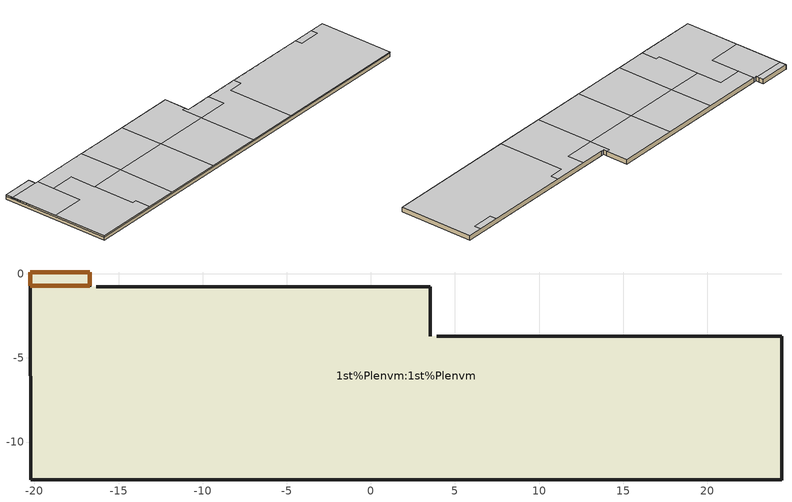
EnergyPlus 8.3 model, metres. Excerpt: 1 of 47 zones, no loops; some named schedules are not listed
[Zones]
1st%Plenvm:1st%Plenvm
 floor ground (groundfloor_ashrae901_2013_zone5): 24.42,-12.26 -20.22,-12.26 -20.24,0.11 -16.71,0.11 -16.71,-0.78 3.52,-0.78 3.52,-3.71 24.42,-3.71 z0
 wall outside (EXTWALL_LIGHT_ASHRAE901_2013_ZONE5): 3.52,-3.71 3.52,-3.33 / -16.71,-0.78 -16.71,-0.39 z0:0.51; -20.24,0.11 -20.22,-12.26 24.42,-12.26 z0.36:0.51
 wall ground (EXTWALL_LIGHT_ASHRAE901_2013_ZONE5): 24.42,-12.26 24.42,-3.71 3.91,-3.71 / 3.52,-3.33 3.52,-0.78 -16.32,-0.78 / -16.71,-0.39 -16.71,0.11 -20.24,0.11 z0:0.51; -20.24,0.11 -20.22,-12.26 24.42,-12.26 z0:0.36
 door inside (7): -20.23,-0.71 -16.71,-0.71 -16.71,0.11 -20.23,0.11 z0.51
 ceiling to 1ST%FLOOR:1st%Conference (3): -20.23,-6.1 -16.36,-6.1 -16.36,-0.78 -16.71,-0.78 -16.71,-0.71 -20.24,-0.71 z0.51
 ceiling to 1ST%FLOOR:1st%Research%Open%NE (3): -3.2,-5.65 3.14,-5.65 3.14,-3.26 3.52,-3.26 3.52,-0.78 -3.2,-0.78 z0.51
 ceiling to 1ST%FLOOR:1st%Lobby (5): 20.27,-4.45 22.69,-4.45 22.69,-3.71 20.27,-3.71 z0.51
 ceiling to 1ST%FLOOR:1st%HVAC%Shaft (5): -20.24,-0.71 -16.71,-0.71 -16.71,0.11 -20.24,0.11 z0.51
 ceiling to 1ST%FLOOR:1st%Classroom (9): 8.97,-12.26 24.42,-12.26 24.42,-3.71 22.69,-3.71 22.69,-4.45 20.27,-4.45 20.27,-3.71 10.63,-3.71 10.63,-4.63 8.97,-4.63 z0.51
 ceiling to 1ST%FLOOR:1st%Research%Open%NW (3): -13.57,-5.65 -9.55,-5.65 -9.55,-0.78 -16.36,-0.78 -16.36,-2.72 -13.57,-2.72 z0.51
 ceiling to 1ST%FLOOR:1st%Research%Open%NM (3): -9.55,-5.65 -3.2,-5.65 -3.2,-0.78 -9.55,-0.78 z0.51
 ceiling to 1ST%FLOOR:1st%Break%Room (9): -20.22,-12.26 -13.11,-12.26 -13.11,-10.5 -13.57,-10.5 -13.57,-2.72 -16.36,-2.72 -16.36,-6.1 -20.23,-6.1 z0.51
 ceiling to 1ST%FLOOR:1st%Phone%Booth (3): 3.14,-5.65 6.63,-5.65 6.63,-3.71 3.52,-3.71 3.52,-3.26 3.14,-3.26 z0.51
 ceiling to 1ST%FLOOR:1st%Volunteer%Area (3): 3.14,-12.26 8.97,-12.26 8.97,-4.63 10.63,-4.63 10.63,-3.71 6.63,-3.71 6.63,-5.65 3.14,-5.65 z0.51
 ceiling to 1ST%FLOOR:1st%Research%Open%SW (3): -13.11,-12.26 -9.55,-12.26 -9.55,-5.65 -13.57,-5.65 -13.57,-10.5 -13.11,-10.5 z0.51
 ceiling to 1ST%FLOOR:1st%Research%Open%SM (3): -9.55,-12.26 -3.2,-12.26 -3.2,-5.65 -9.55,-5.65 z0.51
 ceiling to 1ST%FLOOR:1st%Research%Open%SE (3): -3.2,-12.26 3.14,-12.26 3.14,-5.65 -3.2,-5.65 z0.51
[Building]
Building: North Axis {deg}=0; Terrain=Suburbs; Loads Convergence Tolerance Value=0.4; Temperature Convergence Tolerance Value {deltaC}=0.4; Solar Distribution=FullExterior; Maximum Number of Warmup Days=25; Minimum Number of Warmup Days=6
[Site:GroundTemperature:BuildingSurface]
14, 14, 14, 14, 14, 14, 14, 14, 14, 14, 14, 14
[Site:GroundReflectance]
0.2, 0.2, 0.2, 0.2, 0.2, 0.2, 0.2, 0.2, 0.2, 0.2, 0.2, 0.2
[SizingPeriod:DesignDay] Day of Month=15; Dry-Bulb Temperature Range Modifier Type=DefaultMultipliers; Humidity Condition Type=Wetbulb; Barometric Pressure {Pa}=96923.6; Wind Direction {deg}=0; Rain Indicator=No; Snow Indicator=No; Solar Model Indicator=ASHRAEClearSky; ASHRAE Clear Sky Optical Depth for Beam Irradiance (taub)=0; ASHRAE Clear Sky Optical Depth for Diffuse Irradiance (taud)=0
Name | Month | Day Type | Maximum Dry-Bulb Temperature {C} | Daily Dry-Bulb Temperature Range {deltaC} | Wetbulb or DewPoint at Maximum Dry-Bulb {C} | Wind Speed {m/s} | Daylight Saving Time Indicator | Sky Clearness
Summer Design Day in Phipps_CSL_Building | 7 | SummerDesignDay | 31.7 | 10.5 | 22.5 | 0 | Yes | 0.98
Winter Design Day in Phipps_CSL_Building | 1 | WinterDesignDay | -16.8 | 0 | -16.8 | 12.7 | No | 0
[Site:GroundReflectance:SnowModifier]
1, 1
[Site:Location]
Phipps_CSL_Building: Latitude {deg}=40.5; Longitude {deg}=-80.22; Time Zone {hr}=-5; Elevation {m}=373
[Site:GroundTemperature:Deep]
14.89, 14.89, 14.89, 14.89, 14.89, 14.89, 14.89, 14.89, 14.89, 14.89, 14.89, 14.89
[Material] Roughness=Rough
Name | Thickness {m} | Conductivity {w/m-K} | Density {kg/m3} | Specific Heat {J/kg-K} | Thermal Emittance | Solar Absorptance | Visible Absorptance | Conductivity {W/m-K} | Thermal Absorptance
6 in. Concrete at R-0.0625/in (NW 145 lb/ft3 solid concrete)_0.1524 | .1524 | 2.27 | 2321.4 | 837.36 | 0.9 | 0.7 | 0.7
R-20 board Insulation (Glass fiber board)_0.1268 | .1268 | 0.036 | 160 | 840 | 0.9 | 0.7 | 0.7
Gypsum Plastering_0.013 | .013 | 0.4 | 1000 | 1000 | 0.9 | 0.5 | 0.5
Lightweight Metallic Cladding_0.006 | .006 | 0.29 | 1250 | 1000 | 0.9 | 0.4 | 0.4
3_1_10014 | 0.003 |  | 288 | 1380 |  | 0.7 | 0.7 | 0.06 | 0.9
3_2_10013 | 0.0381 |  | 1200 | 1000 |  | 0.7 | 0.7 | 0.38 | 0.9
5_1_10007 | 0.1397 |  | 2240 | 836.8 |  | 0.7 | 0.7 | 1.311 | 0.9
7_1_400 | 0.2 |  | 12 | 840 |  | 0.7 | 0.7 | 0.1 | 0.9
XPS Extruded Polystyrene  - CO2 Blowing_0.11 | 0.11 | 0.034 | 35 | 1400 | 0.9 | 0.6 | 0.6
[WindowProperty:FrameAndDivider] Frame Outside Projection {m}=0; Frame Inside Projection {m}=0; Frame Conductance {W/m2-K}=9.5; Ratio of Frame-Edge Glass Conductance to Center-Of-Glass Conductance=1; Frame Solar Absorptance=0.5; Frame Visible Absorptance=0.5; Frame Thermal Hemispherical Emissivity=0.9; Divider Type=DividedLite; Divider Width {m}=0; Number of Horizontal Dividers=0; Number of Vertical Dividers=0; Divider Outside Projection {m}=0; Divider Inside Projection {m}=0; Divider Conductance {W/m2-K}=0; Ratio of Divider-Edge Glass Conductance to Center-Of-Glass Conductance=1; Divider Solar Absorptance=0; Divider Visible Absorptance=0; Divider Thermal Hemispherical Emissivity=0.9; Outside Reveal Solar Absorptance=0.5; Inside Sill Depth {m}=0; Inside Sill Solar Absorptance=0.5; Inside Reveal Depth {m}=0; Inside Reveal Solar Absorptance=0.5
Name | Frame Width {m}
3 | 0.092
5 | 0.0635
[Construction]
groundfloor_ashrae901_2013_zone5, 1_RVAL_1, R-20 board Insulation (Glass fiber board)_0.1268, 6 in. Concrete at R-0.0625/in (NW 145 lb/ft3 solid concrete)_0.1524
3: 3_1_10014, 3_2_10013
5: 5_1_10007
7: 7_1_400
9: 9_RVAL_1, 3_2_10013
extWall_light_ashrae901_2013_zone5: Lightweight Metallic Cladding_0.006, XPS Extruded Polystyrene  - CO2 Blowing_0.11, Gypsum Plastering_0.013
[Material:NoMass] Roughness=Rough; Thermal Absorptance=0.9; Solar Absorptance=0.7; Visible Absorptance=0.7
Name | Thermal Resistance {m2-K/W}
9_RVAL_1 | 0.009
1_RVAL_1 | .2201375
[Exterior:Lights]
Exterior Facade Lighting: Schedule=calibratedExteriorLighting; Design Level {W}=2560; Control Option=ScheduleNameOnly
[Zone]
1st%Plenvm:1st%Plenvm: Type=1; Multiplier=1; Ceiling Height {m}=Autocalculate; Floor Area {m2}=autocalculate; Zone Inside Convection Algorithm=AdaptiveConvectionAlgorithm
[Sizing:Plant]
Name | Loop Type | Design Loop Exit Temperature {C} | Loop Design Temperature Difference {deltaC}
CHW Loop | Cooling | 6.67 | 6.67
HW Loop | Heating | 80 | 11
Chilled Water Condenser Loop | Condenser | 29 | 5
[EnergyManagementSystem:OutputVariable]
DebugRdmOutput: DebugRdm; Averaged; ZoneTimeStep
[AvailabilityManager:Scheduled]
Name | Schedule
CHW Loop Availability; HW Loop Availability; Air Loop Availability; Condenser Loop Availability; ERV SA outlet temperature availability | 2
Reheat System 1 Availability | On
[EnergyManagementSystem:Actuator] Actuated Component Type=Schedule:Compact; Actuated Component Control Type=Schedule Value
Name | Actuated Component Unique
Set_off_equiSch | StoOffEquiSch
Set_cof_equiSch | StoCofEquiSch
Set_cls_equiSch | StoClsEquiSch
Set%ZoneHeatingSetpoint_1stFloor1stCof | ZoneHeatingSetpoint_1stFloor1stCof
Set%ZoneCoolingSetpoint_1stFloor1stCof | ZoneCoolingSetpoint_1stFloor1stCof
Set%ZoneCoolingSetpoint_2ndFloor2ndOpenSME1 | ZoneCoolingSetpoint_2ndFloor2ndOpenSME1
Set%ZoneHeatingSetpoint_2ndFloor2ndOpenSME1 | ZoneHeatingSetpoint_2ndFloor2ndOpenSME1
Set%ZoneCoolingSetpoint_2ndFloor2ndCof03 | ZoneCoolingSetpoint_2ndFloor2ndCof03
Set%ZoneHeatingSetpoint_2ndFloor2ndCof03 | ZoneHeatingSetpoint_2ndFloor2ndCof03
Set%ZoneCoolingSetpoint_2ndFloor2ndOpenNME | ZoneCoolingSetpoint_2ndFloor2ndOpenNME
Set%ZoneHeatingSetpoint_2ndFloor2ndOpenNME | ZoneHeatingSetpoint_2ndFloor2ndOpenNME
Set%ZoneCoolingSetpoint_2ndFloor2ndOpenNW | ZoneCoolingSetpoint_2ndFloor2ndOpenNW
Set%ZoneHeatingSetpoint_2ndFloor2ndOpenNW | ZoneHeatingSetpoint_2ndFloor2ndOpenNW
Set%ZoneCoolingSetpoint_2ndFloor2ndOpenNMW | ZoneCoolingSetpoint_2ndFloor2ndOpenNMW
Set%ZoneHeatingSetpoint_2ndFloor2ndOpenNMW | ZoneHeatingSetpoint_2ndFloor2ndOpenNMW
Set%ZoneCoolingSetpoint_2ndFloor2ndCof01 | ZoneCoolingSetpoint_2ndFloor2ndCof01
Set%ZoneHeatingSetpoint_2ndFloor2ndCof01 | ZoneHeatingSetpoint_2ndFloor2ndCof01
Set%ZoneCoolingSetpoint_2ndFloor2ndOpenSME | ZoneCoolingSetpoint_2ndFloor2ndOpenSME
Set%ZoneHeatingSetpoint_2ndFloor2ndOpenSME | ZoneHeatingSetpoint_2ndFloor2ndOpenSME
Set%ZoneCoolingSetpoint_2ndFloor2ndOpenSE | ZoneCoolingSetpoint_2ndFloor2ndOpenSE
Set%ZoneHeatingSetpoint_2ndFloor2ndOpenSE | ZoneHeatingSetpoint_2ndFloor2ndOpenSE
Set%ZoneCoolingSetpoint_2ndFloor2ndOpenSM | ZoneCoolingSetpoint_2ndFloor2ndOpenSM
Set%ZoneHeatingSetpoint_2ndFloor2ndOpenSM | ZoneHeatingSetpoint_2ndFloor2ndOpenSM
Set%ZoneCoolingSetpoint_2ndFloor2ndOpenSMW | ZoneCoolingSetpoint_2ndFloor2ndOpenSMW
Set%ZoneHeatingSetpoint_2ndFloor2ndOpenSMW | ZoneHeatingSetpoint_2ndFloor2ndOpenSMW
Set%ZoneCoolingSetpoint_2ndFloor2ndOpenSW | ZoneCoolingSetpoint_2ndFloor2ndOpenSW
Set%ZoneHeatingSetpoint_2ndFloor2ndOpenSW | ZoneHeatingSetpoint_2ndFloor2ndOpenSW
Set%ZoneCoolingSetpoint_2ndFloor2ndCof02 | ZoneCoolingSetpoint_2ndFloor2ndCof02
Set%ZoneCoolingSetpoint_2ndFloor2ndOpenNE | ZoneCoolingSetpoint_2ndFloor2ndOpenNE
Set%ZoneHeatingSetpoint_2ndFloor2ndCof02 | ZoneHeatingSetpoint_2ndFloor2ndCof02
Set%ZoneHeatingSetpoint_2ndFloor2ndOpenNE | ZoneHeatingSetpoint_2ndFloor2ndOpenNE
Set%ZoneCoolingSetpoint_1stFloor1stOpenSE | ZoneCoolingSetpoint_1stFloor1stOpenSE
Set%ZoneHeatingSetpoint_1stFloor1stOpenSE | ZoneHeatingSetpoint_1stFloor1stOpenSE
Set%ZoneCoolingSetpoint_1stFloor1stOpenSM | ZoneCoolingSetpoint_1stFloor1stOpenSM
Set%ZoneHeatingSetpoint_1stFloor1stOpenSM | ZoneHeatingSetpoint_1stFloor1stOpenSM
Set%ZoneCoolingSetpoint_1stFloor1stOpenSW | ZoneCoolingSetpoint_1stFloor1stOpenSW
Set%ZoneHeatingSetpoint_1stFloor1stOpenSW | ZoneHeatingSetpoint_1stFloor1stOpenSW
Set%ZoneCoolingSetpoint_1stFloor1stVol | ZoneCoolingSetpoint_1stFloor1stVol
Set%ZoneHeatingSetpoint_1stFloor1stVol | ZoneHeatingSetpoint_1stFloor1stVol
Set%ZoneCoolingSetpoint_1stFloor1stOpenNM | ZoneCoolingSetpoint_1stFloor1stOpenNM
Set%ZoneHeatingSetpoint_1stFloor1stOpenNM | ZoneHeatingSetpoint_1stFloor1stOpenNM
Set%ZoneCoolingSetpoint_1stFloor1stOpenNW | ZoneCoolingSetpoint_1stFloor1stOpenNW
Set%ZoneHeatingSetpoint_1stFloor1stOpenNW | ZoneHeatingSetpoint_1stFloor1stOpenNW
Set%ZoneCoolingSetpoint_1stFloor1stCls | ZoneCoolingSetpoint_1stFloor1stCls
Set%ZoneHeatingSetpoint_1stFloor1stCls | ZoneHeatingSetpoint_1stFloor1stCls
Set%ZoneCoolingSetpoint_1stFloor1stOpenNE | ZoneCoolingSetpoint_1stFloor1stOpenNE
Set%ZoneHeatingSetpoint_1stFloor1stOpenNE | ZoneHeatingSetpoint_1stFloor1stOpenNE
[EnergyManagementSystem:GlobalVariable]
NoOccpFlag
DebugRdm
LastMin
adj_1stFloor1stOpenNE
adj_1stFloor1stOpenNW
adj_1stFloor1stOpenNM
adj_1stFloor1stVol
adj_1stFloor1stOpenSW
adj_1stFloor1stOpenSM
adj_1stFloor1stOpenSE
adj_2ndFloor2ndOpenNE
adj_2ndFloor2ndOpenSW
adj_2ndFloor2ndOpenSMW
adj_2ndFloor2ndOpenSM
adj_2ndFloor2ndOpenSE
adj_2ndFloor2ndOpenSME
adj_2ndFloor2ndOpenNMW
adj_2ndFloor2ndOpenNME
adj_2ndFloor2ndOpenNW
adj_2ndFloor2ndOpenSME1
adj_1stFloor1stCof
adj_2ndFloor2ndCof02
adj_2ndFloor2ndCof01
adj_2ndFloor2ndCof03
adj_1stFloor1stCls
adj_off_counter
adj_cof_counter
adj_cls_counter
[EnergyManagementSystem:Program]
Init: SET DebugRdm = Minute; SET LastMin = 0; SET NoOccpFlag = 0; SET adj_off_counter = 1000; SET adj_cof_counter = 1000; SET adj_cls_counter = 1000; SET adj_1stFloor1stOpenNE = 0; SET adj_1stFloor1stOpenNW = 0; SET adj_1stFloor1stOpenNM = 0; SET adj_1stFloor1stVol = 0; SET adj_1stFloor1stOpenSW = 0; SET adj_1stFloor1stOpenSM = 0; SET adj_1stFloor1stOpenSE = 0; SET adj_2ndFloor2ndOpenNE = 0; SET adj_2ndFloor2ndOpenSW = 0; SET adj_2ndFloor2ndOpenSMW = 0; SET adj_2ndFloor2ndOpenSM = 0; SET adj_2ndFloor2ndOpenSE = 0; SET adj_2ndFloor2ndOpenSME = 0; SET adj_2ndFloor2ndOpenNMW = 0; SET adj_2ndFloor2ndOpenNME = 0; SET adj_2ndFloor2ndOpenNW = 0; SET adj_2ndFloor2ndOpenSME1 = 0; SET adj_1stFloor1stCof = 0; SET adj_2ndFloor2ndCof02 = 0; SET adj_2ndFloor2ndCof01 = 0; SET adj_2ndFloor2ndCof03 = 0; SET adj_1stFloor1stCls = 0
SetNoOccpFlag: IF Hour < 7 || Hour > 19; SET NoOccpFlag = 1; ELSE; SET NoOccpFlag = 0; ENDIF
[Exterior:FuelEquipment]
ExteriorEquipment: Fuel Use Type=Electricity; Schedule=calibratedExteriorEquipment; Design Level {W}=1134.8
[People]
People 1st%Plenvm:1st%Plenvm: Zone or ZoneList=1st%Plenvm:1st%Plenvm; Number of People Schedule=alwaysZero; Number of People Calculation Method=People; Number of People=0; Fraction Radiant=0.3; Sensible Heat Fraction=AUTOCALCULATE; Activity Level Schedule=Activity Schedule; Carbon Dioxide Generation Rate {m3/s-W}=3.82E-8; Enable ASHRAE 55 Comfort Warnings=No; Mean Radiant Temperature Calculation Type=ZoneAveraged; Work Efficiency Schedule=Work efficiency; Clothing Insulation Calculation Method=ClothingInsulationSchedule; Clothing Insulation Schedule=Clothing Schedule; Air Velocity Schedule=AirVelocitySchedule; Thermal Comfort Model 1 Type=Fanger
[ZoneInfiltration:DesignFlowRate]
1st%Plenvm:1st%Plenvm Infiltration: Zone or ZoneList=1st%Plenvm:1st%Plenvm; Schedule=On; Design Flow Rate Calculation Method=AirChanges/Hour; Design Flow Rate {m3/s}=0.013313; Air Changes per Hour {1/hr}=1; Constant Term Coefficient=0.606; Temperature Term Coefficient=0.03636; Velocity Term Coefficient=0.1177; Velocity Squared Term Coefficient=0
